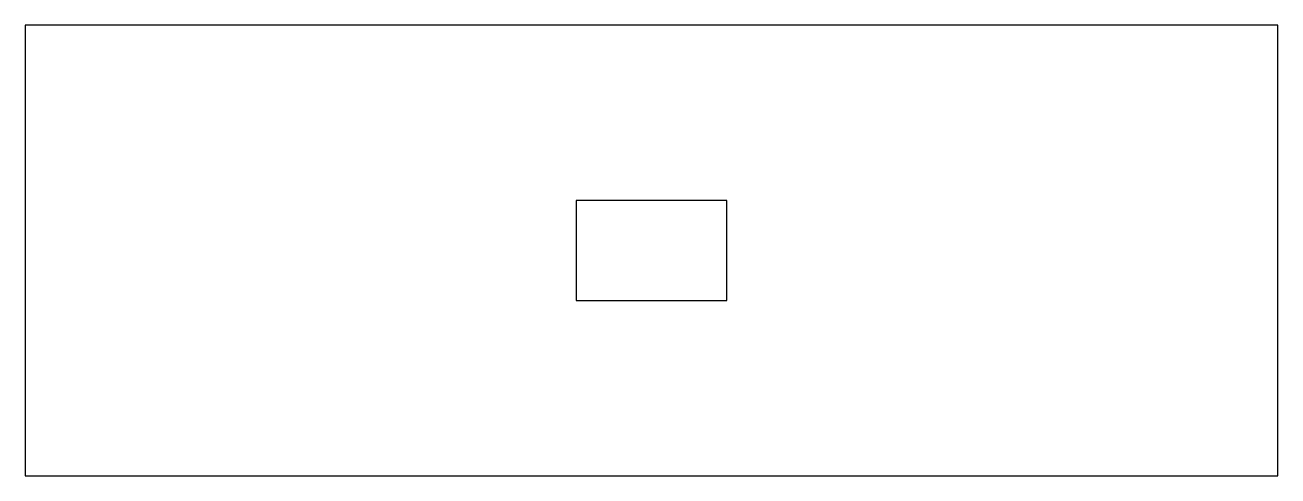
# Model space of a CAD drawing. Header units: millimetres. Extents: x -125 to 125, y -45 to 45.
import ezdxf

# ---------------------------------------------------------------- set-up
doc = ezdxf.new("R2010")
doc.units = ezdxf.units.MM

msp = doc.modelspace()

# ---------------------------------------------------------------- linework, layer by layer
at = {"color": 7, "linetype": 'Continuous', "lineweight": 25}
for p, q in [((-125, 45), (-125, -45)), ((125, 45), (-125, 45)), ((125, -45), (125, 45)), ((15, 10), (-15, 10)), ((-15, 10), (-15, -10)), ((15, -10), (15, 10)), ((-15, -10), (15, -10)), ((-125, -45), (125, -45))]:
    msp.add_line(p, q, dxfattribs=at)

doc.saveas('drawing.dxf')
